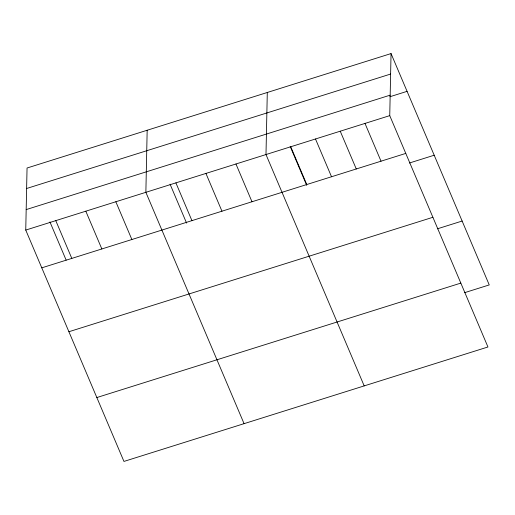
<?xml version="1.0" encoding="UTF-8"?>
<svg xmlns="http://www.w3.org/2000/svg" width="515" height="515" viewBox="0 0 515 515"><rect width="100%" height="100%" fill="white"/><g stroke="black" fill="none" stroke-linecap="round" stroke-linejoin="round"><path stroke-width="0.77" d="M391.046 53.573L389.746 115.637L487.95 346.988L123.954 461.427L25.75 230.076L27.05 168.012L391.046 53.573L489.25 284.924L464.498 292.707M147.168 130.25L145.867 192.314L244.071 423.665M267.291 92.481L265.991 154.545L364.189 385.896M26.619 188.496L390.621 74.051M26.181 209.599L390.177 95.153M389.829 96.762L407.082 91.342M25.75 230.076L389.746 115.637M41.779 267.845L405.781 153.406M409.444 163.004L434.197 155.221M68.901 331.731L432.896 217.285M437.383 228.821L462.135 221.038M96.833 397.548L460.835 283.102M364.993 123.42L381.029 161.189M340.241 131.203L356.277 168.972M315.489 138.979L331.525 176.754M290.743 146.762L306.773 184.531M290.177 146.408L306.695 185.323M235.96 163.989L251.99 201.758M205.929 173.426L221.959 211.202M175.898 182.87L191.934 220.639M170.059 184.17L186.578 223.085M115.836 201.751L131.872 239.52M85.812 211.195L101.841 248.964M55.781 220.639L71.81 258.408M49.942 221.939L66.145 260.12"/></g></svg>
